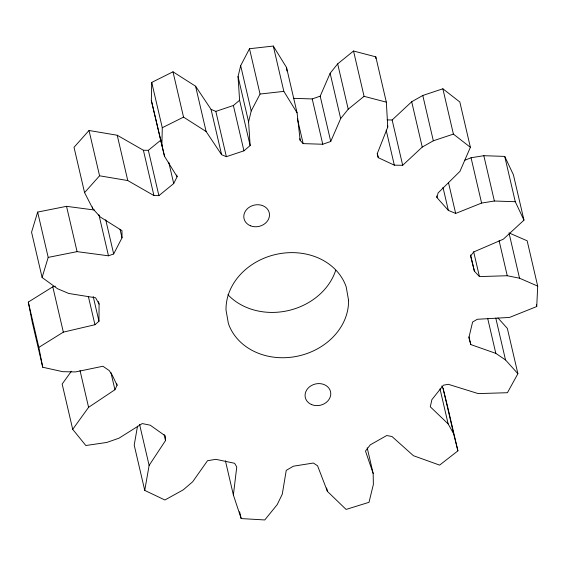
<?xml version="1.0" encoding="UTF-8"?>
<svg xmlns="http://www.w3.org/2000/svg" width="566" height="566" viewBox="0 0 566 566"><rect width="100%" height="100%" fill="white"/><g stroke="black" fill="none" stroke-linecap="round" stroke-linejoin="round"><path stroke-width="0.85" d="M367.185 447.798L373.157 473.452L373.376 484.425L369.004 502.311L346.088 509.421L327.417 491.401L317.576 465.797L313.387 463.03L293.45 466.186L286.247 470.36L282.271 494.189L277.206 504.617L264.782 519.949L241.187 518.576L233.376 494.988L236.758 466.985L234.621 463.285L215.851 459.323L207.503 460.724L192.624 481.822L183.172 489.894L164.897 499.997L144.747 490.411L149.12 465.408L165.484 440.596L165.357 435.912L150.245 425.2L142.222 423.573L118.973 438.19L106.776 442.456L85.827 445.513L72.71 429.346L88.586 407.322L114.926 389.726L117.07 385.262L112.273 375.194L109.245 370.596L102.941 366.252L75.469 371.926L62.677 371.678L42.733 367.242L38.842 347.382L63.335 332.136L94.947 324.728L98.965 321.269L99.085 304.105L98.491 301.544M99.085 304.105L95.619 297.787L68.698 293.457L57.541 288.717L42.103 277.496L48.195 257.389L77.082 251.644L108.474 255.804L113.674 253.95L122.008 237.812L121.98 230.624L100.345 217.047L92.789 208.642L84.567 192.61L99.566 175.793L127.767 180.561L153.938 195.567L158.897 195.645L173.712 183.54L177.123 176.748L164.522 156.329L151.327 100.43L151.73 82.417L172.991 71.811L195.581 86.209L211.054 109.379L221.596 154.695L226.372 156.69L243.932 150.818L250.144 145.568L248.587 121.888L238.045 76.573L240.677 65.642L249.5 48.733L273.3 46.051L286.53 67.488L297.072 112.804L300.178 140.403L303.164 143.615L322.762 144.252L330.742 141.472L340.675 118.584L348.217 109.188L364.072 96.326L386.337 102.156L387.767 127.032L377.218 153.754L378.272 157.673L394.325 165.166L402.688 165.3L422.243 147.075L433.33 140.792L453.408 134.1L470.381 147.316L459.953 171.349L438.049 192.992L437.002 197.668L448.35 210.389L455.665 213.439L481.595 203.067L494.373 201.015L515.272 201.722L523.967 220.139L503.33 239.192L473.707 251.962L470.558 256.016L474.393 271.171L479.437 276.59L507.256 275.734L519.531 278.21L537.7 286.106L536.738 306.539L509.52 317.434L477.294 319.281L472.61 322.026L468.874 337.69L470.792 344.56L495.823 353.375L505.523 359.955L517.89 373.709L507.433 392.712L478.228 393.603L448.329 384.307L443.397 385.191L431.886 399.638L430.294 406.798L448.152 423.913L453.564 433.535L457.908 450.854L439.619 465.118L413.428 455.708L391.997 436.52L386.734 435.53L370.277 444.841L365.48 451.052L373.157 473.452M161.876 145.745L162.279 127.725L151.73 82.417M137.524 426.127L134.206 445.095L144.747 490.411M248.587 121.888L251.219 110.957L260.042 94.048L249.5 48.733M94.444 210.028L66.533 206.328L37.653 212.073L31.562 232.18L42.103 277.496M330.742 141.472L320.193 96.163L330.134 73.269L337.676 63.873L353.531 51.011L375.796 56.841L386.337 102.156M71.387 371.239L62.161 384.031L72.71 429.346M161.147 139.88L148.349 150.33L143.396 150.252L117.226 135.246L89.025 130.484L74.019 147.302L84.567 192.61M387.123 119.907L392.146 119.985L411.701 101.76L422.788 95.477L442.867 88.791L459.833 102L470.381 147.316M211.054 109.379L215.83 111.382L233.39 105.502L239.595 100.253L238.045 76.573M42.733 367.242L32.191 321.927L28.3 302.067L52.794 286.82L55.355 286.219M162.279 127.725L183.54 117.127L206.13 131.524L221.596 154.695M464.566 160.348L471.053 157.751L483.824 155.7L504.731 156.407L513.419 174.823L523.967 220.139M293.471 98.328L312.22 98.937L320.193 96.163M260.042 94.048L283.842 91.367L297.072 112.804M508.99 232.895L527.158 240.791L537.7 286.106M497.924 317.915L507.341 328.393L517.89 373.709M441.77 385.998L443.022 388.219L447.359 405.546L457.908 450.854M151.327 100.43L164.522 156.329M504.731 156.407L515.272 201.722M536.342 304.826L536.738 306.539M509.188 233.751L519.531 278.21M483.824 155.7L494.373 201.015M499.099 240.684L507.256 275.734M471.053 157.751L481.595 203.067M442.867 88.791L453.408 134.1M495.774 318.064L505.523 359.955M473.664 251.792L479.437 276.59M487.666 318.318L495.823 353.375M470.608 254.926L474.393 271.171M448.505 182.662L455.665 213.439M422.788 95.477L433.33 140.792M442.973 187.304L448.35 210.389M436.605 195.956L437.002 197.668M469.002 336.862L470.792 344.56M411.701 101.76L422.243 147.075M392.146 119.985L402.688 165.3M387.37 125.319L387.767 127.032M386.168 130.116L394.325 165.166M443.022 388.219L453.564 433.535M439.994 388.856L448.152 423.913M353.531 51.011L364.072 96.326M377.274 153.4L378.272 157.673M337.676 63.873L348.217 109.188M330.134 73.269L340.675 118.584M312.22 98.937L322.762 144.252M297.391 118.825L303.164 143.615M299.782 138.691L300.178 140.403M273.3 46.051L283.842 91.367M240.677 65.642L251.219 110.957M239.595 100.253L250.144 145.568M326.617 487.977L327.417 491.401M233.39 105.502L243.932 150.818M215.83 111.382L226.372 156.69M195.581 86.209L206.13 131.524M172.991 71.811L183.54 117.127M176.719 175.043L177.123 176.748M168.739 162.166L173.712 183.54M239.595 511.735L241.187 518.576M225.417 460.788L233.376 494.988M148.349 150.33L158.897 195.645M143.396 150.252L153.938 195.567M117.226 135.246L127.767 180.561M120.02 229.258L122.008 237.812M164.09 434.617L165.484 440.596M89.025 130.484L99.566 175.793M105.715 219.757L113.674 253.95M98.923 214.769L108.474 255.804M92.385 206.93L92.789 208.642M139.569 424.366L149.12 465.408M116.674 383.557L117.07 385.262M93.192 296.471L98.965 321.269M110.95 372.626L114.926 389.726M88.381 296.52L94.947 324.728M66.533 206.328L77.082 251.644M80.032 370.553L88.586 407.322M37.653 212.073L48.195 257.389M52.794 286.82L63.335 332.136M28.3 302.067L38.842 347.382M286.53 67.488L286.92 70.941M375.796 56.841L375.895 58.553M335.716 270.265A61.744 52.015 -13.1 0 1 288.122 310.621A61.744 52.015 -13.1 0 1 227.907 294.695M348.557 300.284L346.194 286.905A61.744 52.015 -13.1 0 0 278.239 253.936A61.744 52.015 -13.1 0 0 226.018 310.069L228.374 323.448A61.744 52.015 -13.1 0 0 296.336 356.424A61.744 52.015 -13.1 0 0 348.557 300.284M250.413 225.77A12.954 10.91 -13.1 0 0 269.501 214.719A12.954 10.91 -13.1 0 0 250.03 206.753A12.954 10.91 -13.1 0 0 250.413 225.77M311.689 404.626A12.954 10.91 -13.1 0 0 330.777 393.582A12.954 10.91 -13.1 0 0 311.3 385.616A12.954 10.91 -13.1 0 0 311.689 404.626"/></g></svg>
